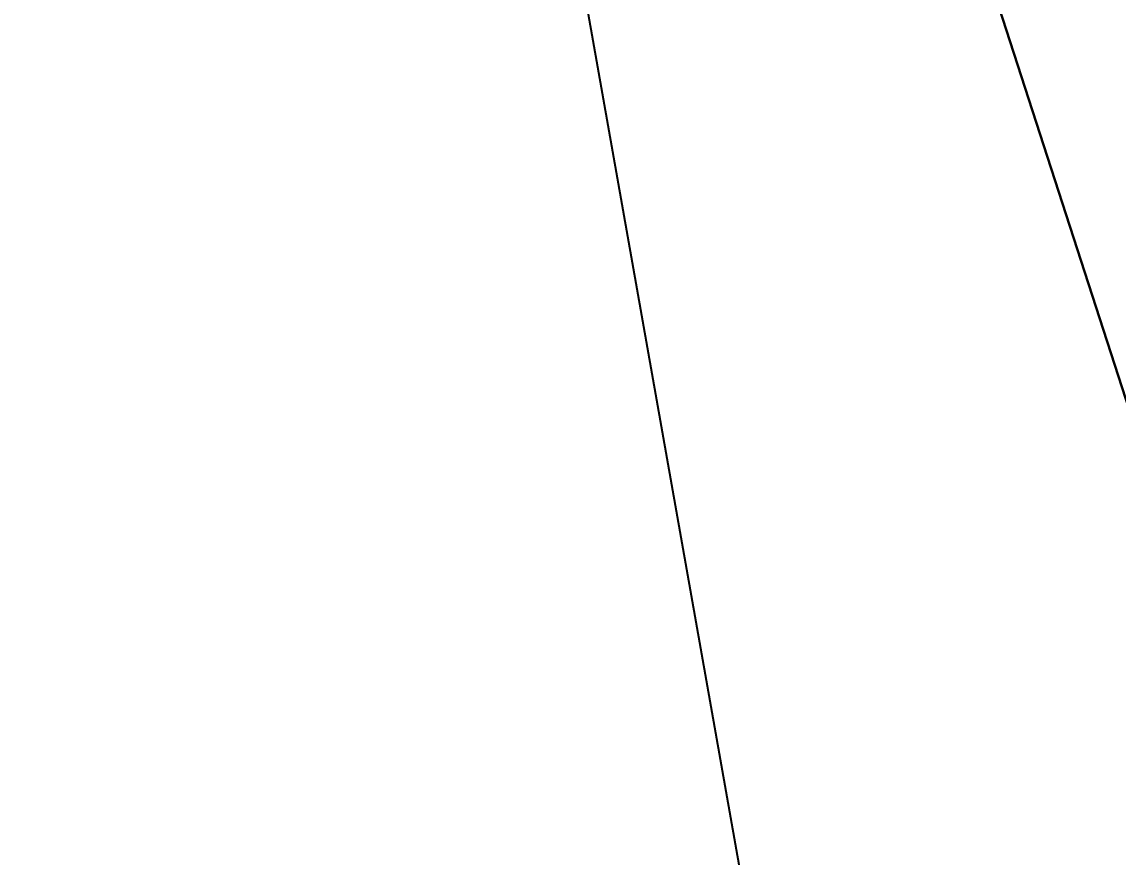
# Model space of a CAD drawing. Header units: millimetres. Extents: x -65527 to 8894748, y -37603 to 223697.
# Drawn here: x -29293.32 to -29281.71, y 101506.53 to 101515.38 of the extents above; entities that cross this region are included whole.
import ezdxf
from ezdxf import colors
from ezdxf.entities.mleader import LeaderData, LeaderLine
from ezdxf.math import Vec2, Vec3

# ---------------------------------------------------------------- set-up
doc = ezdxf.new("R2010")
doc.units = ezdxf.units.MM
doc.header["$LTSCALE"] = 10
doc.layers.add('АР_Колонны', color=5, linetype='Continuous', lineweight=30)
doc.layers.add('АР_Колонны Штрих', color=250, linetype='Continuous', lineweight=5)
doc.layers.add('Архитектура', color=251, linetype='Continuous')
doc.styles.add('ISOCPEUR', font='isocpeur.ttf', dxfattribs={"width": 0.7})

# ---------------------------------------------------------------- blocks, each defined once
blk = doc.blocks.new('A$Cb1ac1438')
at = {"layer": 'АР_Колонны Штрих', "ltscale": 100}
h = blk.add_hatch(dxfattribs=at)
h.set_pattern_fill('ANSI35', color=256, scale=500, angle=-72.0645)
h.set_pattern_definition([(332.935457, (-256735.91, 917047.48), (56.87424, 111.311818), []), (332.935457, (-256708.7, 916963.39), (56.87424, 111.311818), [156.25, -31.25, 0, -31.25])])
h.paths.add_polyline_path([(173.217, -6154.529), (50.039, -5773.967), (-330.523, -5897.145), (-207.345, -6277.707)])
at = {"layer": 'АР_Колонны', "ltscale": 100}
blk.add_lwpolyline([(50.039, -5773.967), (173.217, -6154.529), (-207.345, -6277.707), (-330.523, -5897.145)], close=True, dxfattribs=at)
blk = doc.blocks.new('_DOTSMALL')
at = {"color": 0, "linetype": 'ByBlock', "const_width": 0.5}
blk.add_lwpolyline([(-0.0625, 0, 1), (0.0625, 0, 1)], format="xyb", close=True, dxfattribs=at)

msp = doc.modelspace()

# ---------------------------------------------------------------- linework, layer by layer
at = {"layer": 'Архитектура', "lineweight": 25, "transparency": 33554684}
msp.add_lwpolyline([(-29281.902, 101484.896), (-29287.686, 101517.532, 0.523933), (-29288.103, 101517.788), (-29289.184, 101517.597), (-29296.267, 101516.342), (-29297.347, 101516.15, 0.523933), (-29297.65, 101515.766), (-29291.866, 101483.13, 0.414326)], format="xyb", dxfattribs=at)
msp.add_lwpolyline([(-29281.902, 101484.896), (-29287.686, 101517.532, 0.523933), (-29288.103, 101517.788), (-29289.184, 101517.597), (-29296.267, 101516.342), (-29297.347, 101516.15, 0.523933), (-29297.65, 101515.766), (-29291.866, 101483.13, 0.414326)], format="xyb", dxfattribs=at)
msp.add_lwpolyline([(-29281.902, 101484.896), (-29287.686, 101517.532, 0.523933), (-29288.103, 101517.788), (-29289.184, 101517.597), (-29296.267, 101516.342), (-29297.347, 101516.15, 0.523933), (-29297.65, 101515.766), (-29291.866, 101483.13, 0.414326)], format="xyb", dxfattribs=at)
msp.add_lwpolyline([(-29281.902, 101484.896), (-29287.686, 101517.532, 0.523933), (-29288.103, 101517.788), (-29289.184, 101517.597), (-29296.267, 101516.342), (-29297.347, 101516.15, 0.523933), (-29297.65, 101515.766), (-29291.866, 101483.13, 0.414326)], format="xyb", dxfattribs=at)
msp.add_lwpolyline([(-29281.902, 101484.896), (-29287.686, 101517.532, 0.523933), (-29288.103, 101517.788), (-29289.184, 101517.597), (-29296.267, 101516.342), (-29297.347, 101516.15, 0.523933), (-29297.65, 101515.766), (-29291.866, 101483.13, 0.414326)], format="xyb", dxfattribs=at)
msp.add_lwpolyline([(-29281.902, 101484.896), (-29287.686, 101517.532, 0.523933), (-29288.103, 101517.788), (-29289.184, 101517.597), (-29296.267, 101516.342), (-29297.347, 101516.15, 0.523933), (-29297.65, 101515.766), (-29291.866, 101483.13, 0.414326)], format="xyb", dxfattribs=at)
msp.add_lwpolyline([(-29281.902, 101484.896), (-29287.686, 101517.532, 0.523933), (-29288.103, 101517.788), (-29289.184, 101517.597), (-29296.267, 101516.342), (-29297.347, 101516.15, 0.523933), (-29297.65, 101515.766), (-29291.866, 101483.13, 0.414326)], format="xyb", dxfattribs=at)
msp.add_lwpolyline([(-29281.902, 101484.896), (-29287.686, 101517.532, 0.523933), (-29288.103, 101517.788), (-29289.184, 101517.597), (-29296.267, 101516.342), (-29297.347, 101516.15, 0.523933), (-29297.65, 101515.766), (-29291.866, 101483.13, 0.414326)], format="xyb", dxfattribs=at)
msp.add_lwpolyline([(-29281.902, 101484.896), (-29287.686, 101517.532, 0.523933), (-29288.103, 101517.788), (-29289.184, 101517.597), (-29296.267, 101516.342), (-29297.347, 101516.15, 0.523933), (-29297.65, 101515.766), (-29291.866, 101483.13, 0.414326)], format="xyb", dxfattribs=at)
msp.add_lwpolyline([(-29281.902, 101484.896), (-29287.686, 101517.532, 0.523933), (-29288.103, 101517.788), (-29289.184, 101517.597), (-29296.267, 101516.342), (-29297.347, 101516.15, 0.523933), (-29297.65, 101515.766), (-29291.866, 101483.13, 0.414326)], format="xyb", dxfattribs=at)
msp.add_lwpolyline([(-29281.902, 101484.896), (-29287.686, 101517.532, 0.523933), (-29288.103, 101517.788), (-29289.184, 101517.597), (-29296.267, 101516.342), (-29297.347, 101516.15, 0.523933), (-29297.65, 101515.766), (-29291.866, 101483.13, 0.414326)], format="xyb", dxfattribs=at)
msp.add_lwpolyline([(-29281.902, 101484.896), (-29287.686, 101517.532, 0.523933), (-29288.103, 101517.788), (-29289.184, 101517.597), (-29296.267, 101516.342), (-29297.347, 101516.15, 0.523933), (-29297.65, 101515.766), (-29291.866, 101483.13, 0.414326)], format="xyb", dxfattribs=at)
msp.add_lwpolyline([(-29281.902, 101484.896), (-29287.686, 101517.532, 0.523933), (-29288.103, 101517.788), (-29289.184, 101517.597), (-29296.267, 101516.342), (-29297.347, 101516.15, 0.523933), (-29297.65, 101515.766), (-29291.866, 101483.13, 0.414326)], format="xyb", dxfattribs=at)
msp.add_lwpolyline([(-29281.902, 101484.896), (-29287.686, 101517.532, 0.523933), (-29288.103, 101517.788), (-29289.184, 101517.597), (-29296.267, 101516.342), (-29297.347, 101516.15, 0.523933), (-29297.65, 101515.766), (-29291.866, 101483.13, 0.414326)], format="xyb", dxfattribs=at)
msp.add_lwpolyline([(-29281.902, 101484.896), (-29287.686, 101517.532, 0.523933), (-29288.103, 101517.788), (-29289.184, 101517.597), (-29296.267, 101516.342), (-29297.347, 101516.15, 0.523933), (-29297.65, 101515.766), (-29291.866, 101483.13, 0.414326)], format="xyb", dxfattribs=at)
msp.add_lwpolyline([(-29281.902, 101484.896), (-29287.686, 101517.532, 0.523933), (-29288.103, 101517.788), (-29289.184, 101517.597), (-29296.267, 101516.342), (-29297.347, 101516.15, 0.523933), (-29297.65, 101515.766), (-29291.866, 101483.13, 0.414326)], format="xyb", dxfattribs=at)
msp.add_lwpolyline([(-29281.902, 101484.896), (-29287.686, 101517.532, 0.523933), (-29288.103, 101517.788), (-29289.184, 101517.597), (-29296.267, 101516.342), (-29297.347, 101516.15, 0.523933), (-29297.65, 101515.766), (-29291.866, 101483.13, 0.414326)], format="xyb", dxfattribs=at)
msp.add_lwpolyline([(-29281.902, 101484.896), (-29287.686, 101517.532, 0.523933), (-29288.103, 101517.788), (-29289.184, 101517.597), (-29296.267, 101516.342), (-29297.347, 101516.15, 0.523933), (-29297.65, 101515.766), (-29291.866, 101483.13, 0.414326)], format="xyb", dxfattribs=at)
msp.add_lwpolyline([(-29281.902, 101484.896), (-29287.686, 101517.532, 0.523933), (-29288.103, 101517.788), (-29289.184, 101517.597), (-29296.267, 101516.342), (-29297.347, 101516.15, 0.523933), (-29297.65, 101515.766), (-29291.866, 101483.13, 0.414326)], format="xyb", dxfattribs=at)
msp.add_lwpolyline([(-29281.902, 101484.896), (-29287.686, 101517.532, 0.523933), (-29288.103, 101517.788), (-29289.184, 101517.597), (-29296.267, 101516.342), (-29297.347, 101516.15, 0.523933), (-29297.65, 101515.766), (-29291.866, 101483.13, 0.414326)], format="xyb", dxfattribs=at)
msp.add_lwpolyline([(-29281.902, 101484.896), (-29287.686, 101517.532, 0.523933), (-29288.103, 101517.788), (-29289.184, 101517.597), (-29296.267, 101516.342), (-29297.347, 101516.15, 0.523933), (-29297.65, 101515.766), (-29291.866, 101483.13, 0.414326)], format="xyb", dxfattribs=at)
msp.add_lwpolyline([(-29281.902, 101484.896), (-29287.686, 101517.532, 0.523933), (-29288.103, 101517.788), (-29289.184, 101517.597), (-29296.267, 101516.342), (-29297.347, 101516.15, 0.523933), (-29297.65, 101515.766), (-29291.866, 101483.13, 0.414326)], format="xyb", dxfattribs=at)
msp.add_lwpolyline([(-29281.902, 101484.896), (-29287.686, 101517.532, 0.523933), (-29288.103, 101517.788), (-29289.184, 101517.597), (-29296.267, 101516.342), (-29297.347, 101516.15, 0.523933), (-29297.65, 101515.766), (-29291.866, 101483.13, 0.414326)], format="xyb", dxfattribs=at)
msp.add_lwpolyline([(-29281.902, 101484.896), (-29287.686, 101517.532, 0.523933), (-29288.103, 101517.788), (-29289.184, 101517.597), (-29296.267, 101516.342), (-29297.347, 101516.15, 0.523933), (-29297.65, 101515.766), (-29291.866, 101483.13, 0.414326)], format="xyb", dxfattribs=at)
msp.add_lwpolyline([(-29281.902, 101484.896), (-29287.686, 101517.532, 0.523933), (-29288.103, 101517.788), (-29289.184, 101517.597), (-29296.267, 101516.342), (-29297.347, 101516.15, 0.523933), (-29297.65, 101515.766), (-29291.866, 101483.13, 0.414326)], format="xyb", dxfattribs=at)
msp.add_lwpolyline([(-29281.902, 101484.896), (-29287.686, 101517.532, 0.523933), (-29288.103, 101517.788), (-29289.184, 101517.597), (-29296.267, 101516.342), (-29297.347, 101516.15, 0.523933), (-29297.65, 101515.766), (-29291.866, 101483.13, 0.414326)], format="xyb", dxfattribs=at)
msp.add_lwpolyline([(-29281.902, 101484.896), (-29287.686, 101517.532, 0.523933), (-29288.103, 101517.788), (-29289.184, 101517.597), (-29296.267, 101516.342), (-29297.347, 101516.15, 0.523933), (-29297.65, 101515.766), (-29291.866, 101483.13, 0.414326)], format="xyb", dxfattribs=at)
msp.add_lwpolyline([(-29281.902, 101484.896), (-29287.686, 101517.532, 0.523933), (-29288.103, 101517.788), (-29289.184, 101517.597), (-29296.267, 101516.342), (-29297.347, 101516.15, 0.523933), (-29297.65, 101515.766), (-29291.866, 101483.13, 0.414326)], format="xyb", dxfattribs=at)
msp.add_lwpolyline([(-29281.902, 101484.896), (-29287.686, 101517.532, 0.523933), (-29288.103, 101517.788), (-29289.184, 101517.597), (-29296.267, 101516.342), (-29297.347, 101516.15, 0.523933), (-29297.65, 101515.766), (-29291.866, 101483.13, 0.414326)], format="xyb", dxfattribs=at)
msp.add_lwpolyline([(-29281.902, 101484.896), (-29287.686, 101517.532, 0.523933), (-29288.103, 101517.788), (-29289.184, 101517.597), (-29296.267, 101516.342), (-29297.347, 101516.15, 0.523933), (-29297.65, 101515.766), (-29291.866, 101483.13, 0.414326)], format="xyb", dxfattribs=at)
msp.add_lwpolyline([(-29281.902, 101484.896), (-29287.686, 101517.532, 0.523933), (-29288.103, 101517.788), (-29289.184, 101517.597), (-29296.267, 101516.342), (-29297.347, 101516.15, 0.523933), (-29297.65, 101515.766), (-29291.866, 101483.13, 0.414326)], format="xyb", dxfattribs=at)
msp.add_lwpolyline([(-29281.902, 101484.896), (-29287.686, 101517.532, 0.523933), (-29288.103, 101517.788), (-29289.184, 101517.597), (-29296.267, 101516.342), (-29297.347, 101516.15, 0.523933), (-29297.65, 101515.766), (-29291.866, 101483.13, 0.414326)], format="xyb", dxfattribs=at)
msp.add_lwpolyline([(-29281.902, 101484.896), (-29287.686, 101517.532, 0.523933), (-29288.103, 101517.788), (-29289.184, 101517.597), (-29296.267, 101516.342), (-29297.347, 101516.15, 0.523933), (-29297.65, 101515.766), (-29291.866, 101483.13, 0.414326)], format="xyb", dxfattribs=at)
msp.add_lwpolyline([(-29281.902, 101484.896), (-29287.686, 101517.532, 0.523933), (-29288.103, 101517.788), (-29289.184, 101517.597), (-29296.267, 101516.342), (-29297.347, 101516.15, 0.523933), (-29297.65, 101515.766), (-29291.866, 101483.13, 0.414326)], format="xyb", dxfattribs=at)
msp.add_lwpolyline([(-29281.902, 101484.896), (-29287.686, 101517.532, 0.523933), (-29288.103, 101517.788), (-29289.184, 101517.597), (-29296.267, 101516.342), (-29297.347, 101516.15, 0.523933), (-29297.65, 101515.766), (-29291.866, 101483.13, 0.414326)], format="xyb", dxfattribs=at)
msp.add_lwpolyline([(-29281.902, 101484.896), (-29287.686, 101517.532, 0.523933), (-29288.103, 101517.788), (-29289.184, 101517.597), (-29296.267, 101516.342), (-29297.347, 101516.15, 0.523933), (-29297.65, 101515.766), (-29291.866, 101483.13, 0.414326)], format="xyb", dxfattribs=at)
msp.add_lwpolyline([(-29281.902, 101484.896), (-29287.686, 101517.532, 0.523933), (-29288.103, 101517.788), (-29289.184, 101517.597), (-29296.267, 101516.342), (-29297.347, 101516.15, 0.523933), (-29297.65, 101515.766), (-29291.866, 101483.13, 0.414326)], format="xyb", dxfattribs=at)
msp.add_lwpolyline([(-29281.902, 101484.896), (-29287.686, 101517.532, 0.523933), (-29288.103, 101517.788), (-29289.184, 101517.597), (-29296.267, 101516.342), (-29297.347, 101516.15, 0.523933), (-29297.65, 101515.766), (-29291.866, 101483.13, 0.414326)], format="xyb", dxfattribs=at)
msp.add_lwpolyline([(-29281.902, 101484.896), (-29287.686, 101517.532, 0.523933), (-29288.103, 101517.788), (-29289.184, 101517.597), (-29296.267, 101516.342), (-29297.347, 101516.15, 0.523933), (-29297.65, 101515.766), (-29291.866, 101483.13, 0.414326)], format="xyb", dxfattribs=at)
msp.add_lwpolyline([(-29281.902, 101484.896), (-29287.686, 101517.532, 0.523933), (-29288.103, 101517.788), (-29289.184, 101517.597), (-29296.267, 101516.342), (-29297.347, 101516.15, 0.523933), (-29297.65, 101515.766), (-29291.866, 101483.13, 0.414326)], format="xyb", dxfattribs=at)
msp.add_lwpolyline([(-29281.902, 101484.896), (-29287.686, 101517.532, 0.523933), (-29288.103, 101517.788), (-29289.184, 101517.597), (-29296.267, 101516.342), (-29297.347, 101516.15, 0.523933), (-29297.65, 101515.766), (-29291.866, 101483.13, 0.414326)], format="xyb", dxfattribs=at)
msp.add_lwpolyline([(-29281.902, 101484.896), (-29287.686, 101517.532, 0.523933), (-29288.103, 101517.788), (-29289.184, 101517.597), (-29296.267, 101516.342), (-29297.347, 101516.15, 0.523933), (-29297.65, 101515.766), (-29291.866, 101483.13, 0.414326)], format="xyb", dxfattribs=at)
msp.add_lwpolyline([(-29281.902, 101484.896), (-29287.686, 101517.532, 0.523933), (-29288.103, 101517.788), (-29289.184, 101517.597), (-29296.267, 101516.342), (-29297.347, 101516.15, 0.523933), (-29297.65, 101515.766), (-29291.866, 101483.13, 0.414326)], format="xyb", dxfattribs=at)
msp.add_lwpolyline([(-29281.902, 101484.896), (-29287.686, 101517.532, 0.523933), (-29288.103, 101517.788), (-29289.184, 101517.597), (-29296.267, 101516.342), (-29297.347, 101516.15, 0.523933), (-29297.65, 101515.766), (-29291.866, 101483.13, 0.414326)], format="xyb", dxfattribs=at)
msp.add_lwpolyline([(-29281.902, 101484.896), (-29287.686, 101517.532, 0.523933), (-29288.103, 101517.788), (-29289.184, 101517.597), (-29296.267, 101516.342), (-29297.347, 101516.15, 0.523933), (-29297.65, 101515.766), (-29291.866, 101483.13, 0.414326)], format="xyb", dxfattribs=at)
msp.add_lwpolyline([(-29281.902, 101484.896), (-29287.686, 101517.532, 0.523933), (-29288.103, 101517.788), (-29289.184, 101517.597), (-29296.267, 101516.342), (-29297.347, 101516.15, 0.523933), (-29297.65, 101515.766), (-29291.866, 101483.13, 0.414326)], format="xyb", dxfattribs=at)
msp.add_lwpolyline([(-29281.902, 101484.896), (-29287.686, 101517.532, 0.523933), (-29288.103, 101517.788), (-29289.184, 101517.597), (-29296.267, 101516.342), (-29297.347, 101516.15, 0.523933), (-29297.65, 101515.766), (-29291.866, 101483.13, 0.414326)], format="xyb", dxfattribs=at)
msp.add_lwpolyline([(-29281.902, 101484.896), (-29287.686, 101517.532, 0.523933), (-29288.103, 101517.788), (-29289.184, 101517.597), (-29296.267, 101516.342), (-29297.347, 101516.15, 0.523933), (-29297.65, 101515.766), (-29291.866, 101483.13, 0.414326)], format="xyb", dxfattribs=at)
msp.add_lwpolyline([(-29281.902, 101484.896), (-29287.686, 101517.532, 0.523933), (-29288.103, 101517.788), (-29289.184, 101517.597), (-29296.267, 101516.342), (-29297.347, 101516.15, 0.523933), (-29297.65, 101515.766), (-29291.866, 101483.13, 0.414326)], format="xyb", dxfattribs=at)
msp.add_lwpolyline([(-29281.902, 101484.896), (-29287.686, 101517.532, 0.523933), (-29288.103, 101517.788), (-29289.184, 101517.597), (-29296.267, 101516.342), (-29297.347, 101516.15, 0.523933), (-29297.65, 101515.766), (-29291.866, 101483.13, 0.414326)], format="xyb", dxfattribs=at)
msp.add_lwpolyline([(-29281.902, 101484.896), (-29287.686, 101517.532, 0.523933), (-29288.103, 101517.788), (-29289.184, 101517.597), (-29296.267, 101516.342), (-29297.347, 101516.15, 0.523933), (-29297.65, 101515.766), (-29291.866, 101483.13, 0.414326)], format="xyb", dxfattribs=at)
msp.add_lwpolyline([(-29281.902, 101484.896), (-29287.686, 101517.532, 0.523933), (-29288.103, 101517.788), (-29289.184, 101517.597), (-29296.267, 101516.342), (-29297.347, 101516.15, 0.523933), (-29297.65, 101515.766), (-29291.866, 101483.13, 0.414326)], format="xyb", dxfattribs=at)
msp.add_lwpolyline([(-29281.902, 101484.896), (-29287.686, 101517.532, 0.523933), (-29288.103, 101517.788), (-29289.184, 101517.597), (-29296.267, 101516.342), (-29297.347, 101516.15, 0.523933), (-29297.65, 101515.766), (-29291.866, 101483.13, 0.414326)], format="xyb", dxfattribs=at)
msp.add_lwpolyline([(-29281.902, 101484.896), (-29287.686, 101517.532, 0.523933), (-29288.103, 101517.788), (-29289.184, 101517.597), (-29296.267, 101516.342), (-29297.347, 101516.15, 0.523933), (-29297.65, 101515.766), (-29291.866, 101483.13, 0.414326)], format="xyb", dxfattribs=at)
msp.add_lwpolyline([(-29281.902, 101484.896), (-29287.686, 101517.532, 0.523933), (-29288.103, 101517.788), (-29289.184, 101517.597), (-29296.267, 101516.342), (-29297.347, 101516.15, 0.523933), (-29297.65, 101515.766), (-29291.866, 101483.13, 0.414326)], format="xyb", dxfattribs=at)
msp.add_lwpolyline([(-29281.902, 101484.896), (-29287.686, 101517.532, 0.523933), (-29288.103, 101517.788), (-29289.184, 101517.597), (-29296.267, 101516.342), (-29297.347, 101516.15, 0.523933), (-29297.65, 101515.766), (-29291.866, 101483.13, 0.414326)], format="xyb", dxfattribs=at)
msp.add_lwpolyline([(-29281.902, 101484.896), (-29287.686, 101517.532, 0.523933), (-29288.103, 101517.788), (-29289.184, 101517.597), (-29296.267, 101516.342), (-29297.347, 101516.15, 0.523933), (-29297.65, 101515.766), (-29291.866, 101483.13, 0.414326)], format="xyb", dxfattribs=at)
msp.add_lwpolyline([(-29281.902, 101484.896), (-29287.686, 101517.532, 0.523933), (-29288.103, 101517.788), (-29289.184, 101517.597), (-29296.267, 101516.342), (-29297.347, 101516.15, 0.523933), (-29297.65, 101515.766), (-29291.866, 101483.13, 0.414326)], format="xyb", dxfattribs=at)
msp.add_lwpolyline([(-29281.902, 101484.896), (-29287.686, 101517.532, 0.523933), (-29288.103, 101517.788), (-29289.184, 101517.597), (-29296.267, 101516.342), (-29297.347, 101516.15, 0.523933), (-29297.65, 101515.766), (-29291.866, 101483.13, 0.414326)], format="xyb", dxfattribs=at)
msp.add_lwpolyline([(-29281.902, 101484.896), (-29287.686, 101517.532, 0.523933), (-29288.103, 101517.788), (-29289.184, 101517.597), (-29296.267, 101516.342), (-29297.347, 101516.15, 0.523933), (-29297.65, 101515.766), (-29291.866, 101483.13, 0.414326)], format="xyb", dxfattribs=at)
msp.add_lwpolyline([(-29281.902, 101484.896), (-29287.686, 101517.532, 0.523933), (-29288.103, 101517.788), (-29289.184, 101517.597), (-29296.267, 101516.342), (-29297.347, 101516.15, 0.523933), (-29297.65, 101515.766), (-29291.866, 101483.13, 0.414326)], format="xyb", dxfattribs=at)
msp.add_lwpolyline([(-29281.902, 101484.896), (-29287.686, 101517.532, 0.523933), (-29288.103, 101517.788), (-29289.184, 101517.597), (-29296.267, 101516.342), (-29297.347, 101516.15, 0.523933), (-29297.65, 101515.766), (-29291.866, 101483.13, 0.414326)], format="xyb", dxfattribs=at)
msp.add_lwpolyline([(-29281.902, 101484.896), (-29287.686, 101517.532, 0.523933), (-29288.103, 101517.788), (-29289.184, 101517.597), (-29296.267, 101516.342), (-29297.347, 101516.15, 0.523933), (-29297.65, 101515.766), (-29291.866, 101483.13, 0.414326)], format="xyb", dxfattribs=at)
msp.add_lwpolyline([(-29281.902, 101484.896), (-29287.686, 101517.532, 0.523933), (-29288.103, 101517.788), (-29289.184, 101517.597), (-29296.267, 101516.342), (-29297.347, 101516.15, 0.523933), (-29297.65, 101515.766), (-29291.866, 101483.13, 0.414326)], format="xyb", dxfattribs=at)
msp.add_lwpolyline([(-29281.902, 101484.896), (-29287.686, 101517.532, 0.523933), (-29288.103, 101517.788), (-29289.184, 101517.597), (-29296.267, 101516.342), (-29297.347, 101516.15, 0.523933), (-29297.65, 101515.766), (-29291.866, 101483.13, 0.414326)], format="xyb", dxfattribs=at)
msp.add_lwpolyline([(-29281.902, 101484.896), (-29287.686, 101517.532, 0.523933), (-29288.103, 101517.788), (-29289.184, 101517.597), (-29296.267, 101516.342), (-29297.347, 101516.15, 0.523933), (-29297.65, 101515.766), (-29291.866, 101483.13, 0.414326)], format="xyb", dxfattribs=at)
msp.add_lwpolyline([(-29281.902, 101484.896), (-29287.686, 101517.532, 0.523933), (-29288.103, 101517.788), (-29289.184, 101517.597), (-29296.267, 101516.342), (-29297.347, 101516.15, 0.523933), (-29297.65, 101515.766), (-29291.866, 101483.13, 0.414326)], format="xyb", dxfattribs=at)
msp.add_lwpolyline([(-29281.902, 101484.896), (-29287.686, 101517.532, 0.523933), (-29288.103, 101517.788), (-29289.184, 101517.597), (-29296.267, 101516.342), (-29297.347, 101516.15, 0.523933), (-29297.65, 101515.766), (-29291.866, 101483.13, 0.414326)], format="xyb", dxfattribs=at)
msp.add_lwpolyline([(-29281.902, 101484.896), (-29287.686, 101517.532, 0.523933), (-29288.103, 101517.788), (-29289.184, 101517.597), (-29296.267, 101516.342), (-29297.347, 101516.15, 0.523933), (-29297.65, 101515.766), (-29291.866, 101483.13, 0.414326)], format="xyb", dxfattribs=at)
msp.add_lwpolyline([(-29281.902, 101484.896), (-29287.686, 101517.532, 0.523933), (-29288.103, 101517.788), (-29289.184, 101517.597), (-29296.267, 101516.342), (-29297.347, 101516.15, 0.523933), (-29297.65, 101515.766), (-29291.866, 101483.13, 0.414326)], format="xyb", dxfattribs=at)
msp.add_lwpolyline([(-29281.902, 101484.896), (-29287.686, 101517.532, 0.523933), (-29288.103, 101517.788), (-29289.184, 101517.597), (-29296.267, 101516.342), (-29297.347, 101516.15, 0.523933), (-29297.65, 101515.766), (-29291.866, 101483.13, 0.414326)], format="xyb", dxfattribs=at)
msp.add_lwpolyline([(-29281.902, 101484.896), (-29287.686, 101517.532, 0.523933), (-29288.103, 101517.788), (-29289.184, 101517.597), (-29296.267, 101516.342), (-29297.347, 101516.15, 0.523933), (-29297.65, 101515.766), (-29291.866, 101483.13, 0.414326)], format="xyb", dxfattribs=at)
msp.add_lwpolyline([(-29281.902, 101484.896), (-29287.686, 101517.532, 0.523933), (-29288.103, 101517.788), (-29289.184, 101517.597), (-29296.267, 101516.342), (-29297.347, 101516.15, 0.523933), (-29297.65, 101515.766), (-29291.866, 101483.13, 0.414326)], format="xyb", dxfattribs=at)
msp.add_lwpolyline([(-29281.902, 101484.896), (-29287.686, 101517.532, 0.523933), (-29288.103, 101517.788), (-29289.184, 101517.597), (-29296.267, 101516.342), (-29297.347, 101516.15, 0.523933), (-29297.65, 101515.766), (-29291.866, 101483.13, 0.414326)], format="xyb", dxfattribs=at)
msp.add_lwpolyline([(-29281.902, 101484.896), (-29287.686, 101517.532, 0.523933), (-29288.103, 101517.788), (-29289.184, 101517.597), (-29296.267, 101516.342), (-29297.347, 101516.15, 0.523933), (-29297.65, 101515.766), (-29291.866, 101483.13, 0.414326)], format="xyb", dxfattribs=at)
msp.add_lwpolyline([(-29281.902, 101484.896), (-29287.686, 101517.532, 0.523933), (-29288.103, 101517.788), (-29289.184, 101517.597), (-29296.267, 101516.342), (-29297.347, 101516.15, 0.523933), (-29297.65, 101515.766), (-29291.866, 101483.13, 0.414326)], format="xyb", dxfattribs=at)
msp.add_lwpolyline([(-29281.902, 101484.896), (-29287.686, 101517.532, 0.523933), (-29288.103, 101517.788), (-29289.184, 101517.597), (-29296.267, 101516.342), (-29297.347, 101516.15, 0.523933), (-29297.65, 101515.766), (-29291.866, 101483.13, 0.414326)], format="xyb", dxfattribs=at)
msp.add_lwpolyline([(-29281.902, 101484.896), (-29287.686, 101517.532, 0.523933), (-29288.103, 101517.788), (-29289.184, 101517.597), (-29296.267, 101516.342), (-29297.347, 101516.15, 0.523933), (-29297.65, 101515.766), (-29291.866, 101483.13, 0.414326)], format="xyb", dxfattribs=at)
msp.add_lwpolyline([(-29281.902, 101484.896), (-29287.686, 101517.532, 0.523933), (-29288.103, 101517.788), (-29289.184, 101517.597), (-29296.267, 101516.342), (-29297.347, 101516.15, 0.523933), (-29297.65, 101515.766), (-29291.866, 101483.13, 0.414326)], format="xyb", dxfattribs=at)
msp.add_lwpolyline([(-29281.902, 101484.896), (-29287.686, 101517.532, 0.523933), (-29288.103, 101517.788), (-29289.184, 101517.597), (-29296.267, 101516.342), (-29297.347, 101516.15, 0.523933), (-29297.65, 101515.766), (-29291.866, 101483.13, 0.414326)], format="xyb", dxfattribs=at)
msp.add_lwpolyline([(-29281.902, 101484.896), (-29287.686, 101517.532, 0.523933), (-29288.103, 101517.788), (-29289.184, 101517.597), (-29296.267, 101516.342), (-29297.347, 101516.15, 0.523933), (-29297.65, 101515.766), (-29291.866, 101483.13, 0.414326)], format="xyb", dxfattribs=at)
msp.add_lwpolyline([(-29281.902, 101484.896), (-29287.686, 101517.532, 0.523933), (-29288.103, 101517.788), (-29289.184, 101517.597), (-29296.267, 101516.342), (-29297.347, 101516.15, 0.523933), (-29297.65, 101515.766), (-29291.866, 101483.13, 0.414326)], format="xyb", dxfattribs=at)
msp.add_lwpolyline([(-29281.902, 101484.896), (-29287.686, 101517.532, 0.523933), (-29288.103, 101517.788), (-29289.184, 101517.597), (-29296.267, 101516.342), (-29297.347, 101516.15, 0.523933), (-29297.65, 101515.766), (-29291.866, 101483.13, 0.414326)], format="xyb", dxfattribs=at)
msp.add_lwpolyline([(-29281.902, 101484.896), (-29287.686, 101517.532, 0.523933), (-29288.103, 101517.788), (-29289.184, 101517.597), (-29296.267, 101516.342), (-29297.347, 101516.15, 0.523933), (-29297.65, 101515.766), (-29291.866, 101483.13, 0.414326)], format="xyb", dxfattribs=at)
msp.add_lwpolyline([(-29281.902, 101484.896), (-29287.686, 101517.532, 0.523933), (-29288.103, 101517.788), (-29289.184, 101517.597), (-29296.267, 101516.342), (-29297.347, 101516.15, 0.523933), (-29297.65, 101515.766), (-29291.866, 101483.13, 0.414326)], format="xyb", dxfattribs=at)
msp.add_lwpolyline([(-29281.902, 101484.896), (-29287.686, 101517.532, 0.523933), (-29288.103, 101517.788), (-29289.184, 101517.597), (-29296.267, 101516.342), (-29297.347, 101516.15, 0.523933), (-29297.65, 101515.766), (-29291.866, 101483.13, 0.414326)], format="xyb", dxfattribs=at)
msp.add_lwpolyline([(-29281.902, 101484.896), (-29287.686, 101517.532, 0.523933), (-29288.103, 101517.788), (-29289.184, 101517.597), (-29296.267, 101516.342), (-29297.347, 101516.15, 0.523933), (-29297.65, 101515.766), (-29291.866, 101483.13, 0.414326)], format="xyb", dxfattribs=at)
msp.add_lwpolyline([(-29281.902, 101484.896), (-29287.686, 101517.532, 0.523933), (-29288.103, 101517.788), (-29289.184, 101517.597), (-29296.267, 101516.342), (-29297.347, 101516.15, 0.523933), (-29297.65, 101515.766), (-29291.866, 101483.13, 0.414326)], format="xyb", dxfattribs=at)
msp.add_lwpolyline([(-29281.902, 101484.896), (-29287.686, 101517.532, 0.523933), (-29288.103, 101517.788), (-29289.184, 101517.597), (-29296.267, 101516.342), (-29297.347, 101516.15, 0.523933), (-29297.65, 101515.766), (-29291.866, 101483.13, 0.414326)], format="xyb", dxfattribs=at)
msp.add_lwpolyline([(-29281.902, 101484.896), (-29287.686, 101517.532, 0.523933), (-29288.103, 101517.788), (-29289.184, 101517.597), (-29296.267, 101516.342), (-29297.347, 101516.15, 0.523933), (-29297.65, 101515.766), (-29291.866, 101483.13, 0.414326)], format="xyb", dxfattribs=at)
msp.add_lwpolyline([(-29281.902, 101484.896), (-29287.686, 101517.532, 0.523933), (-29288.103, 101517.788), (-29289.184, 101517.597), (-29296.267, 101516.342), (-29297.347, 101516.15, 0.523933), (-29297.65, 101515.766), (-29291.866, 101483.13, 0.414326)], format="xyb", dxfattribs=at)
msp.add_lwpolyline([(-29281.902, 101484.896), (-29287.686, 101517.532, 0.523933), (-29288.103, 101517.788), (-29289.184, 101517.597), (-29296.267, 101516.342), (-29297.347, 101516.15, 0.523933), (-29297.65, 101515.766), (-29291.866, 101483.13, 0.414326)], format="xyb", dxfattribs=at)
msp.add_lwpolyline([(-29281.902, 101484.896), (-29287.686, 101517.532, 0.523933), (-29288.103, 101517.788), (-29289.184, 101517.597), (-29296.267, 101516.342), (-29297.347, 101516.15, 0.523933), (-29297.65, 101515.766), (-29291.866, 101483.13, 0.414326)], format="xyb", dxfattribs=at)
msp.add_lwpolyline([(-29281.902, 101484.896), (-29287.686, 101517.532, 0.523933), (-29288.103, 101517.788), (-29289.184, 101517.597), (-29296.267, 101516.342), (-29297.347, 101516.15, 0.523933), (-29297.65, 101515.766), (-29291.866, 101483.13, 0.414326)], format="xyb", dxfattribs=at)
msp.add_lwpolyline([(-29281.902, 101484.896), (-29287.686, 101517.532, 0.523933), (-29288.103, 101517.788), (-29289.184, 101517.597), (-29296.267, 101516.342), (-29297.347, 101516.15, 0.523933), (-29297.65, 101515.766), (-29291.866, 101483.13, 0.414326)], format="xyb", dxfattribs=at)
msp.add_lwpolyline([(-29281.902, 101484.896), (-29287.686, 101517.532, 0.523933), (-29288.103, 101517.788), (-29289.184, 101517.597), (-29296.267, 101516.342), (-29297.347, 101516.15, 0.523933), (-29297.65, 101515.766), (-29291.866, 101483.13, 0.414326)], format="xyb", dxfattribs=at)
msp.add_lwpolyline([(-29281.902, 101484.896), (-29287.686, 101517.532, 0.523933), (-29288.103, 101517.788), (-29289.184, 101517.597), (-29296.267, 101516.342), (-29297.347, 101516.15, 0.523933), (-29297.65, 101515.766), (-29291.866, 101483.13, 0.414326)], format="xyb", dxfattribs=at)
msp.add_lwpolyline([(-29281.902, 101484.896), (-29287.686, 101517.532, 0.523933), (-29288.103, 101517.788), (-29289.184, 101517.597), (-29296.267, 101516.342), (-29297.347, 101516.15, 0.523933), (-29297.65, 101515.766), (-29291.866, 101483.13, 0.414326)], format="xyb", dxfattribs=at)
msp.add_lwpolyline([(-29281.902, 101484.896), (-29287.686, 101517.532, 0.523933), (-29288.103, 101517.788), (-29289.184, 101517.597), (-29296.267, 101516.342), (-29297.347, 101516.15, 0.523933), (-29297.65, 101515.766), (-29291.866, 101483.13, 0.414326)], format="xyb", dxfattribs=at)
msp.add_lwpolyline([(-29281.902, 101484.896), (-29287.686, 101517.532, 0.523933), (-29288.103, 101517.788), (-29289.184, 101517.597), (-29296.267, 101516.342), (-29297.347, 101516.15, 0.523933), (-29297.65, 101515.766), (-29291.866, 101483.13, 0.414326)], format="xyb", dxfattribs=at)
msp.add_lwpolyline([(-29281.902, 101484.896), (-29287.686, 101517.532, 0.523933), (-29288.103, 101517.788), (-29289.184, 101517.597), (-29296.267, 101516.342), (-29297.347, 101516.15, 0.523933), (-29297.65, 101515.766), (-29291.866, 101483.13, 0.414326)], format="xyb", dxfattribs=at)
msp.add_lwpolyline([(-29281.902, 101484.896), (-29287.686, 101517.532, 0.523933), (-29288.103, 101517.788), (-29289.184, 101517.597), (-29296.267, 101516.342), (-29297.347, 101516.15, 0.523933), (-29297.65, 101515.766), (-29291.866, 101483.13, 0.414326)], format="xyb", dxfattribs=at)
msp.add_lwpolyline([(-29281.902, 101484.896), (-29287.686, 101517.532, 0.523933), (-29288.103, 101517.788), (-29289.184, 101517.597), (-29296.267, 101516.342), (-29297.347, 101516.15, 0.523933), (-29297.65, 101515.766), (-29291.866, 101483.13, 0.414326)], format="xyb", dxfattribs=at)
msp.add_lwpolyline([(-29281.902, 101484.896), (-29287.686, 101517.532, 0.523933), (-29288.103, 101517.788), (-29289.184, 101517.597), (-29296.267, 101516.342), (-29297.347, 101516.15, 0.523933), (-29297.65, 101515.766), (-29291.866, 101483.13, 0.414326)], format="xyb", dxfattribs=at)
msp.add_lwpolyline([(-29281.902, 101484.896), (-29287.686, 101517.532, 0.523933), (-29288.103, 101517.788), (-29289.184, 101517.597), (-29296.267, 101516.342), (-29297.347, 101516.15, 0.523933), (-29297.65, 101515.766), (-29291.866, 101483.13, 0.414326)], format="xyb", dxfattribs=at)
msp.add_lwpolyline([(-29281.902, 101484.896), (-29287.686, 101517.532, 0.523933), (-29288.103, 101517.788), (-29289.184, 101517.597), (-29296.267, 101516.342), (-29297.347, 101516.15, 0.523933), (-29297.65, 101515.766), (-29291.866, 101483.13, 0.414326)], format="xyb", dxfattribs=at)
msp.add_lwpolyline([(-29281.902, 101484.896), (-29287.686, 101517.532, 0.523933), (-29288.103, 101517.788), (-29289.184, 101517.597), (-29296.267, 101516.342), (-29297.347, 101516.15, 0.523933), (-29297.65, 101515.766), (-29291.866, 101483.13, 0.414326)], format="xyb", dxfattribs=at)
msp.add_lwpolyline([(-29281.902, 101484.896), (-29287.686, 101517.532, 0.523933), (-29288.103, 101517.788), (-29289.184, 101517.597), (-29296.267, 101516.342), (-29297.347, 101516.15, 0.523933), (-29297.65, 101515.766), (-29291.866, 101483.13, 0.414326)], format="xyb", dxfattribs=at)
msp.add_lwpolyline([(-29281.902, 101484.896), (-29287.686, 101517.532, 0.523933), (-29288.103, 101517.788), (-29289.184, 101517.597), (-29296.267, 101516.342), (-29297.347, 101516.15, 0.523933), (-29297.65, 101515.766), (-29291.866, 101483.13, 0.414326)], format="xyb", dxfattribs=at)
msp.add_lwpolyline([(-29281.902, 101484.896), (-29287.686, 101517.532, 0.523933), (-29288.103, 101517.788), (-29289.184, 101517.597), (-29296.267, 101516.342), (-29297.347, 101516.15, 0.523933), (-29297.65, 101515.766), (-29291.866, 101483.13, 0.414326)], format="xyb", dxfattribs=at)
msp.add_lwpolyline([(-29281.902, 101484.896), (-29287.686, 101517.532, 0.523933), (-29288.103, 101517.788), (-29289.184, 101517.597), (-29296.267, 101516.342), (-29297.347, 101516.15, 0.523933), (-29297.65, 101515.766), (-29291.866, 101483.13, 0.414326)], format="xyb", dxfattribs=at)
msp.add_lwpolyline([(-29281.902, 101484.896), (-29287.686, 101517.532, 0.523933), (-29288.103, 101517.788), (-29289.184, 101517.597), (-29296.267, 101516.342), (-29297.347, 101516.15, 0.523933), (-29297.65, 101515.766), (-29291.866, 101483.13, 0.414326)], format="xyb", dxfattribs=at)
msp.add_lwpolyline([(-29281.902, 101484.896), (-29287.686, 101517.532, 0.523933), (-29288.103, 101517.788), (-29289.184, 101517.597), (-29296.267, 101516.342), (-29297.347, 101516.15, 0.523933), (-29297.65, 101515.766), (-29291.866, 101483.13, 0.414326)], format="xyb", dxfattribs=at)
msp.add_lwpolyline([(-29281.902, 101484.896), (-29287.686, 101517.532, 0.523933), (-29288.103, 101517.788), (-29289.184, 101517.597), (-29296.267, 101516.342), (-29297.347, 101516.15, 0.523933), (-29297.65, 101515.766), (-29291.866, 101483.13, 0.414326)], format="xyb", dxfattribs=at)
msp.add_lwpolyline([(-29281.902, 101484.896), (-29287.686, 101517.532, 0.523933), (-29288.103, 101517.788), (-29289.184, 101517.597), (-29296.267, 101516.342), (-29297.347, 101516.15, 0.523933), (-29297.65, 101515.766), (-29291.866, 101483.13, 0.414326)], format="xyb", dxfattribs=at)
msp.add_lwpolyline([(-29281.902, 101484.896), (-29287.686, 101517.532, 0.523933), (-29288.103, 101517.788), (-29289.184, 101517.597), (-29296.267, 101516.342), (-29297.347, 101516.15, 0.523933), (-29297.65, 101515.766), (-29291.866, 101483.13, 0.414326)], format="xyb", dxfattribs=at)
msp.add_lwpolyline([(-29281.902, 101484.896), (-29287.686, 101517.532, 0.523933), (-29288.103, 101517.788), (-29289.184, 101517.597), (-29296.267, 101516.342), (-29297.347, 101516.15, 0.523933), (-29297.65, 101515.766), (-29291.866, 101483.13, 0.414326)], format="xyb", dxfattribs=at)
msp.add_lwpolyline([(-29281.902, 101484.896), (-29287.686, 101517.532, 0.523933), (-29288.103, 101517.788), (-29289.184, 101517.597), (-29296.267, 101516.342), (-29297.347, 101516.15, 0.523933), (-29297.65, 101515.766), (-29291.866, 101483.13, 0.414326)], format="xyb", dxfattribs=at)
msp.add_lwpolyline([(-29281.902, 101484.896), (-29287.686, 101517.532, 0.523933), (-29288.103, 101517.788), (-29289.184, 101517.597), (-29296.267, 101516.342), (-29297.347, 101516.15, 0.523933), (-29297.65, 101515.766), (-29291.866, 101483.13, 0.414326)], format="xyb", dxfattribs=at)
msp.add_lwpolyline([(-29281.902, 101484.896), (-29287.686, 101517.532, 0.523933), (-29288.103, 101517.788), (-29289.184, 101517.597), (-29296.267, 101516.342), (-29297.347, 101516.15, 0.523933), (-29297.65, 101515.766), (-29291.866, 101483.13, 0.414326)], format="xyb", dxfattribs=at)
msp.add_lwpolyline([(-29281.902, 101484.896), (-29287.686, 101517.532, 0.523933), (-29288.103, 101517.788), (-29289.184, 101517.597), (-29296.267, 101516.342), (-29297.347, 101516.15, 0.523933), (-29297.65, 101515.766), (-29291.866, 101483.13, 0.414326)], format="xyb", dxfattribs=at)
msp.add_lwpolyline([(-29281.902, 101484.896), (-29287.686, 101517.532, 0.523933), (-29288.103, 101517.788), (-29289.184, 101517.597), (-29296.267, 101516.342), (-29297.347, 101516.15, 0.523933), (-29297.65, 101515.766), (-29291.866, 101483.13, 0.414326)], format="xyb", dxfattribs=at)
msp.add_lwpolyline([(-29281.902, 101484.896), (-29287.686, 101517.532, 0.523933), (-29288.103, 101517.788), (-29289.184, 101517.597), (-29296.267, 101516.342), (-29297.347, 101516.15, 0.523933), (-29297.65, 101515.766), (-29291.866, 101483.13, 0.414326)], format="xyb", dxfattribs=at)
msp.add_lwpolyline([(-29281.902, 101484.896), (-29287.686, 101517.532, 0.523933), (-29288.103, 101517.788), (-29289.184, 101517.597), (-29296.267, 101516.342), (-29297.347, 101516.15, 0.523933), (-29297.65, 101515.766), (-29291.866, 101483.13, 0.414326)], format="xyb", dxfattribs=at)
msp.add_lwpolyline([(-29281.902, 101484.896), (-29287.686, 101517.532, 0.523933), (-29288.103, 101517.788), (-29289.184, 101517.597), (-29296.267, 101516.342), (-29297.347, 101516.15, 0.523933), (-29297.65, 101515.766), (-29291.866, 101483.13, 0.414326)], format="xyb", dxfattribs=at)
msp.add_lwpolyline([(-29281.902, 101484.896), (-29287.686, 101517.532, 0.523933), (-29288.103, 101517.788), (-29289.184, 101517.597), (-29296.267, 101516.342), (-29297.347, 101516.15, 0.523933), (-29297.65, 101515.766), (-29291.866, 101483.13, 0.414326)], format="xyb", dxfattribs=at)
msp.add_lwpolyline([(-29281.902, 101484.896), (-29287.686, 101517.532, 0.523933), (-29288.103, 101517.788), (-29289.184, 101517.597), (-29296.267, 101516.342), (-29297.347, 101516.15, 0.523933), (-29297.65, 101515.766), (-29291.866, 101483.13, 0.414326)], format="xyb", dxfattribs=at)
msp.add_lwpolyline([(-29281.902, 101484.896), (-29287.686, 101517.532, 0.523933), (-29288.103, 101517.788), (-29289.184, 101517.597), (-29296.267, 101516.342), (-29297.347, 101516.15, 0.523933), (-29297.65, 101515.766), (-29291.866, 101483.13, 0.414326)], format="xyb", dxfattribs=at)
msp.add_lwpolyline([(-29281.902, 101484.896), (-29287.686, 101517.532, 0.523933), (-29288.103, 101517.788), (-29289.184, 101517.597), (-29296.267, 101516.342), (-29297.347, 101516.15, 0.523933), (-29297.65, 101515.766), (-29291.866, 101483.13, 0.414326)], format="xyb", dxfattribs=at)
msp.add_lwpolyline([(-29281.902, 101484.896), (-29287.686, 101517.532, 0.523933), (-29288.103, 101517.788), (-29289.184, 101517.597), (-29296.267, 101516.342), (-29297.347, 101516.15, 0.523933), (-29297.65, 101515.766), (-29291.866, 101483.13, 0.414326)], format="xyb", dxfattribs=at)
msp.add_lwpolyline([(-29281.902, 101484.896), (-29287.686, 101517.532, 0.523933), (-29288.103, 101517.788), (-29289.184, 101517.597), (-29296.267, 101516.342), (-29297.347, 101516.15, 0.523933), (-29297.65, 101515.766), (-29291.866, 101483.13, 0.414326)], format="xyb", dxfattribs=at)
msp.add_lwpolyline([(-29281.902, 101484.896), (-29287.686, 101517.532, 0.523933), (-29288.103, 101517.788), (-29289.184, 101517.597), (-29296.267, 101516.342), (-29297.347, 101516.15, 0.523933), (-29297.65, 101515.766), (-29291.866, 101483.13, 0.414326)], format="xyb", dxfattribs=at)
msp.add_lwpolyline([(-29281.902, 101484.896), (-29287.686, 101517.532, 0.523933), (-29288.103, 101517.788), (-29289.184, 101517.597), (-29296.267, 101516.342), (-29297.347, 101516.15, 0.523933), (-29297.65, 101515.766), (-29291.866, 101483.13, 0.414326)], format="xyb", dxfattribs=at)
msp.add_lwpolyline([(-29281.902, 101484.896), (-29287.686, 101517.532, 0.523933), (-29288.103, 101517.788), (-29289.184, 101517.597), (-29296.267, 101516.342), (-29297.347, 101516.15, 0.523933), (-29297.65, 101515.766), (-29291.866, 101483.13, 0.414326)], format="xyb", dxfattribs=at)
msp.add_lwpolyline([(-29281.902, 101484.896), (-29287.686, 101517.532, 0.523933), (-29288.103, 101517.788), (-29289.184, 101517.597), (-29296.267, 101516.342), (-29297.347, 101516.15, 0.523933), (-29297.65, 101515.766), (-29291.866, 101483.13, 0.414326)], format="xyb", dxfattribs=at)
msp.add_lwpolyline([(-29281.902, 101484.896), (-29287.686, 101517.532, 0.523933), (-29288.103, 101517.788), (-29289.184, 101517.597), (-29296.267, 101516.342), (-29297.347, 101516.15, 0.523933), (-29297.65, 101515.766), (-29291.866, 101483.13, 0.414326)], format="xyb", dxfattribs=at)
msp.add_lwpolyline([(-29281.902, 101484.896), (-29287.686, 101517.532, 0.523933), (-29288.103, 101517.788), (-29289.184, 101517.597), (-29296.267, 101516.342), (-29297.347, 101516.15, 0.523933), (-29297.65, 101515.766), (-29291.866, 101483.13, 0.414326)], format="xyb", dxfattribs=at)
msp.add_lwpolyline([(-29281.902, 101484.896), (-29287.686, 101517.532, 0.523933), (-29288.103, 101517.788), (-29289.184, 101517.597), (-29296.267, 101516.342), (-29297.347, 101516.15, 0.523933), (-29297.65, 101515.766), (-29291.866, 101483.13, 0.414326)], format="xyb", dxfattribs=at)
msp.add_lwpolyline([(-29281.902, 101484.896), (-29287.686, 101517.532, 0.523933), (-29288.103, 101517.788), (-29289.184, 101517.597), (-29296.267, 101516.342), (-29297.347, 101516.15, 0.523933), (-29297.65, 101515.766), (-29291.866, 101483.13, 0.414326)], format="xyb", dxfattribs=at)
msp.add_lwpolyline([(-29281.902, 101484.896), (-29287.686, 101517.532, 0.523933), (-29288.103, 101517.788), (-29289.184, 101517.597), (-29296.267, 101516.342), (-29297.347, 101516.15, 0.523933), (-29297.65, 101515.766), (-29291.866, 101483.13, 0.414326)], format="xyb", dxfattribs=at)
msp.add_lwpolyline([(-29281.902, 101484.896), (-29287.686, 101517.532, 0.523933), (-29288.103, 101517.788), (-29289.184, 101517.597), (-29296.267, 101516.342), (-29297.347, 101516.15, 0.523933), (-29297.65, 101515.766), (-29291.866, 101483.13, 0.414326)], format="xyb", dxfattribs=at)
msp.add_lwpolyline([(-29281.902, 101484.896), (-29287.686, 101517.532, 0.523933), (-29288.103, 101517.788), (-29289.184, 101517.597), (-29296.267, 101516.342), (-29297.347, 101516.15, 0.523933), (-29297.65, 101515.766), (-29291.866, 101483.13, 0.414326)], format="xyb", dxfattribs=at)
msp.add_lwpolyline([(-29281.902, 101484.896), (-29287.686, 101517.532, 0.523933), (-29288.103, 101517.788), (-29289.184, 101517.597), (-29296.267, 101516.342), (-29297.347, 101516.15, 0.523933), (-29297.65, 101515.766), (-29291.866, 101483.13, 0.414326)], format="xyb", dxfattribs=at)
msp.add_lwpolyline([(-29281.902, 101484.896), (-29287.686, 101517.532, 0.523933), (-29288.103, 101517.788), (-29289.184, 101517.597), (-29296.267, 101516.342), (-29297.347, 101516.15, 0.523933), (-29297.65, 101515.766), (-29291.866, 101483.13, 0.414326)], format="xyb", dxfattribs=at)
msp.add_lwpolyline([(-29281.902, 101484.896), (-29287.686, 101517.532, 0.523933), (-29288.103, 101517.788), (-29289.184, 101517.597), (-29296.267, 101516.342), (-29297.347, 101516.15, 0.523933), (-29297.65, 101515.766), (-29291.866, 101483.13, 0.414326)], format="xyb", dxfattribs=at)
msp.add_lwpolyline([(-29281.902, 101484.896), (-29287.686, 101517.532, 0.523933), (-29288.103, 101517.788), (-29289.184, 101517.597), (-29296.267, 101516.342), (-29297.347, 101516.15, 0.523933), (-29297.65, 101515.766), (-29291.866, 101483.13, 0.414326)], format="xyb", dxfattribs=at)
msp.add_lwpolyline([(-29281.902, 101484.896), (-29287.686, 101517.532, 0.523933), (-29288.103, 101517.788), (-29289.184, 101517.597), (-29296.267, 101516.342), (-29297.347, 101516.15, 0.523933), (-29297.65, 101515.766), (-29291.866, 101483.13, 0.414326)], format="xyb", dxfattribs=at)
msp.add_lwpolyline([(-29281.902, 101484.896), (-29287.686, 101517.532, 0.523933), (-29288.103, 101517.788), (-29289.184, 101517.597), (-29296.267, 101516.342), (-29297.347, 101516.15, 0.523933), (-29297.65, 101515.766), (-29291.866, 101483.13, 0.414326)], format="xyb", dxfattribs=at)
msp.add_lwpolyline([(-29281.902, 101484.896), (-29287.686, 101517.532, 0.523933), (-29288.103, 101517.788), (-29289.184, 101517.597), (-29296.267, 101516.342), (-29297.347, 101516.15, 0.523933), (-29297.65, 101515.766), (-29291.866, 101483.13, 0.414326)], format="xyb", dxfattribs=at)
msp.add_lwpolyline([(-29281.902, 101484.896), (-29287.686, 101517.532, 0.523933), (-29288.103, 101517.788), (-29289.184, 101517.597), (-29296.267, 101516.342), (-29297.347, 101516.15, 0.523933), (-29297.65, 101515.766), (-29291.866, 101483.13, 0.414326)], format="xyb", dxfattribs=at)
msp.add_lwpolyline([(-29281.902, 101484.896), (-29287.686, 101517.532, 0.523933), (-29288.103, 101517.788), (-29289.184, 101517.597), (-29296.267, 101516.342), (-29297.347, 101516.15, 0.523933), (-29297.65, 101515.766), (-29291.866, 101483.13, 0.414326)], format="xyb", dxfattribs=at)
msp.add_lwpolyline([(-29281.902, 101484.896), (-29287.686, 101517.532, 0.523933), (-29288.103, 101517.788), (-29289.184, 101517.597), (-29296.267, 101516.342), (-29297.347, 101516.15, 0.523933), (-29297.65, 101515.766), (-29291.866, 101483.13, 0.414326)], format="xyb", dxfattribs=at)
msp.add_lwpolyline([(-29281.902, 101484.896), (-29287.686, 101517.532, 0.523933), (-29288.103, 101517.788), (-29289.184, 101517.597), (-29296.267, 101516.342), (-29297.347, 101516.15, 0.523933), (-29297.65, 101515.766), (-29291.866, 101483.13, 0.414326)], format="xyb", dxfattribs=at)
msp.add_lwpolyline([(-29281.902, 101484.896), (-29287.686, 101517.532, 0.523933), (-29288.103, 101517.788), (-29289.184, 101517.597), (-29296.267, 101516.342), (-29297.347, 101516.15, 0.523933), (-29297.65, 101515.766), (-29291.866, 101483.13, 0.414326)], format="xyb", dxfattribs=at)
msp.add_lwpolyline([(-29281.902, 101484.896), (-29287.686, 101517.532, 0.523933), (-29288.103, 101517.788), (-29289.184, 101517.597), (-29296.267, 101516.342), (-29297.347, 101516.15, 0.523933), (-29297.65, 101515.766), (-29291.866, 101483.13, 0.414326)], format="xyb", dxfattribs=at)
msp.add_lwpolyline([(-29281.902, 101484.896), (-29287.686, 101517.532, 0.523933), (-29288.103, 101517.788), (-29289.184, 101517.597), (-29296.267, 101516.342), (-29297.347, 101516.15, 0.523933), (-29297.65, 101515.766), (-29291.866, 101483.13, 0.414326)], format="xyb", dxfattribs=at)
msp.add_lwpolyline([(-29281.902, 101484.896), (-29287.686, 101517.532, 0.523933), (-29288.103, 101517.788), (-29289.184, 101517.597), (-29296.267, 101516.342), (-29297.347, 101516.15, 0.523933), (-29297.65, 101515.766), (-29291.866, 101483.13, 0.414326)], format="xyb", dxfattribs=at)
msp.add_lwpolyline([(-29281.902, 101484.896), (-29287.686, 101517.532, 0.523933), (-29288.103, 101517.788), (-29289.184, 101517.597), (-29296.267, 101516.342), (-29297.347, 101516.15, 0.523933), (-29297.65, 101515.766), (-29291.866, 101483.13, 0.414326)], format="xyb", dxfattribs=at)
msp.add_lwpolyline([(-29281.902, 101484.896), (-29287.686, 101517.532, 0.523933), (-29288.103, 101517.788), (-29289.184, 101517.597), (-29296.267, 101516.342), (-29297.347, 101516.15, 0.523933), (-29297.65, 101515.766), (-29291.866, 101483.13, 0.414326)], format="xyb", dxfattribs=at)
msp.add_lwpolyline([(-29281.902, 101484.896), (-29287.686, 101517.532, 0.523933), (-29288.103, 101517.788), (-29289.184, 101517.597), (-29296.267, 101516.342), (-29297.347, 101516.15, 0.523933), (-29297.65, 101515.766), (-29291.866, 101483.13, 0.414326)], format="xyb", dxfattribs=at)
msp.add_lwpolyline([(-29281.902, 101484.896), (-29287.686, 101517.532, 0.523933), (-29288.103, 101517.788), (-29289.184, 101517.597), (-29296.267, 101516.342), (-29297.347, 101516.15, 0.523933), (-29297.65, 101515.766), (-29291.866, 101483.13, 0.414326)], format="xyb", dxfattribs=at)
msp.add_lwpolyline([(-29281.902, 101484.896), (-29287.686, 101517.532, 0.523933), (-29288.103, 101517.788), (-29289.184, 101517.597), (-29296.267, 101516.342), (-29297.347, 101516.15, 0.523933), (-29297.65, 101515.766), (-29291.866, 101483.13, 0.414326)], format="xyb", dxfattribs=at)
msp.add_lwpolyline([(-29281.902, 101484.896), (-29287.686, 101517.532, 0.523933), (-29288.103, 101517.788), (-29289.184, 101517.597), (-29296.267, 101516.342), (-29297.347, 101516.15, 0.523933), (-29297.65, 101515.766), (-29291.866, 101483.13, 0.414326)], format="xyb", dxfattribs=at)
msp.add_lwpolyline([(-29281.902, 101484.896), (-29287.686, 101517.532, 0.523933), (-29288.103, 101517.788), (-29289.184, 101517.597), (-29296.267, 101516.342), (-29297.347, 101516.15, 0.523933), (-29297.65, 101515.766), (-29291.866, 101483.13, 0.414326)], format="xyb", dxfattribs=at)
msp.add_lwpolyline([(-29281.902, 101484.896), (-29287.686, 101517.532, 0.523933), (-29288.103, 101517.788), (-29289.184, 101517.597), (-29296.267, 101516.342), (-29297.347, 101516.15, 0.523933), (-29297.65, 101515.766), (-29291.866, 101483.13, 0.414326)], format="xyb", dxfattribs=at)
msp.add_lwpolyline([(-29281.902, 101484.896), (-29287.686, 101517.532, 0.523933), (-29288.103, 101517.788), (-29289.184, 101517.597), (-29296.267, 101516.342), (-29297.347, 101516.15, 0.523933), (-29297.65, 101515.766), (-29291.866, 101483.13, 0.414326)], format="xyb", dxfattribs=at)
msp.add_lwpolyline([(-29281.902, 101484.896), (-29287.686, 101517.532, 0.523933), (-29288.103, 101517.788), (-29289.184, 101517.597), (-29296.267, 101516.342), (-29297.347, 101516.15, 0.523933), (-29297.65, 101515.766), (-29291.866, 101483.13, 0.414326)], format="xyb", dxfattribs=at)
msp.add_lwpolyline([(-29281.902, 101484.896), (-29287.686, 101517.532, 0.523933), (-29288.103, 101517.788), (-29289.184, 101517.597), (-29296.267, 101516.342), (-29297.347, 101516.15, 0.523933), (-29297.65, 101515.766), (-29291.866, 101483.13, 0.414326)], format="xyb", dxfattribs=at)
msp.add_lwpolyline([(-29281.902, 101484.896), (-29287.686, 101517.532, 0.523933), (-29288.103, 101517.788), (-29289.184, 101517.597), (-29296.267, 101516.342), (-29297.347, 101516.15, 0.523933), (-29297.65, 101515.766), (-29291.866, 101483.13, 0.414326)], format="xyb", dxfattribs=at)
msp.add_lwpolyline([(-29281.902, 101484.896), (-29287.686, 101517.532, 0.523933), (-29288.103, 101517.788), (-29289.184, 101517.597), (-29296.267, 101516.342), (-29297.347, 101516.15, 0.523933), (-29297.65, 101515.766), (-29291.866, 101483.13, 0.414326)], format="xyb", dxfattribs=at)
msp.add_lwpolyline([(-29281.902, 101484.896), (-29287.686, 101517.532, 0.523933), (-29288.103, 101517.788), (-29289.184, 101517.597), (-29296.267, 101516.342), (-29297.347, 101516.15, 0.523933), (-29297.65, 101515.766), (-29291.866, 101483.13, 0.414326)], format="xyb", dxfattribs=at)
msp.add_arc((-31935.649, 110639.793), 9778.655, 272.592548, 356.6353914, dxfattribs=at)

# ---------------------------------------------------------------- block references
msp.add_blockref('A$Cb1ac1438', (-29063.428, 107755.56), dxfattribs=at)

# ---------------------------------------------------------------- leaders
ml = msp.add_multileader_mtext('Standard', dxfattribs=at)
ml.set_content('+8,400', color=256, style='ISOCPEUR')
ml.set_leader_properties(color=256, linetype='Continuous', lineweight=-1)
ml.set_arrow_properties(name='DOTSMALL')
ml.build(insert=Vec2(0, 0))
ml.multileader.update_dxf_attribs({"has_text_frame": 1, "text_left_attachment_type": 4, "text_right_attachment_type": 4, "dogleg_length": 100, "arrow_head_size": 180})
ctx = ml.context
ctx.base_point, ctx.char_height, ctx.arrow_head_size, ctx.landing_gap_size, ctx.plane_origin = Vec3(-38957.837, 116848.683), 250, 180, 50, Vec3(-38730.56, 116641.518)
ctx.left_attachment, ctx.right_attachment = 4, 4
notes = []
notes.append((ctx, [(0, (0, 0, 0), (0, 0), (1, 0), 1, [])]))
ctx.mtext.insert, ctx.mtext.width, ctx.mtext.line_spacing_style, ctx.mtext.flow_direction = Vec3(-38907.837, 117182.017), 852.69703, 2, 5
ml = msp.add_multileader_mtext('Standard', dxfattribs=at)
ml.set_content('+8,400', color=256, style='ISOCPEUR')
ml.set_leader_properties(color=256, linetype='Continuous', lineweight=-1)
ml.set_arrow_properties(name='DOTSMALL')
ml.build(insert=Vec2(0, 0))
ml.multileader.update_dxf_attribs({"has_text_frame": 1, "text_left_attachment_type": 4, "text_right_attachment_type": 4, "dogleg_length": 100, "arrow_head_size": 180})
ctx = ml.context
ctx.base_point, ctx.char_height, ctx.arrow_head_size, ctx.landing_gap_size, ctx.plane_origin = Vec3(-48794.029, 106975.315), 250, 180, 50, Vec3(-48566.752, 106768.149)
ctx.left_attachment, ctx.right_attachment = 4, 4
notes.append((ctx, [(0, (0, 0, 0), (0, 0), (1, 0), 1, [])]))
ctx.mtext.insert, ctx.mtext.width, ctx.mtext.line_spacing_style, ctx.mtext.flow_direction = Vec3(-48744.029, 107308.648), 852.69703, 2, 5
for ctx, leaders in notes:
    for number, flags, end, landing, length, lines in leaders:
        leader = LeaderData()
        leader.index, (leader.has_last_leader_line, leader.has_dogleg_vector, leader.attachment_direction) = number, flags
        leader.last_leader_point, leader.dogleg_vector, leader.dogleg_length = Vec3(end), Vec3(landing), length
        for number, points, colour, breaks in lines:
            line = LeaderLine()
            line.index, line.vertices, line.color, line.breaks = number, Vec3.list(points), colors.encode_raw_color(colour), breaks
            leader.lines.append(line)
        ctx.leaders.append(leader)

doc.saveas('drawing.dxf')
